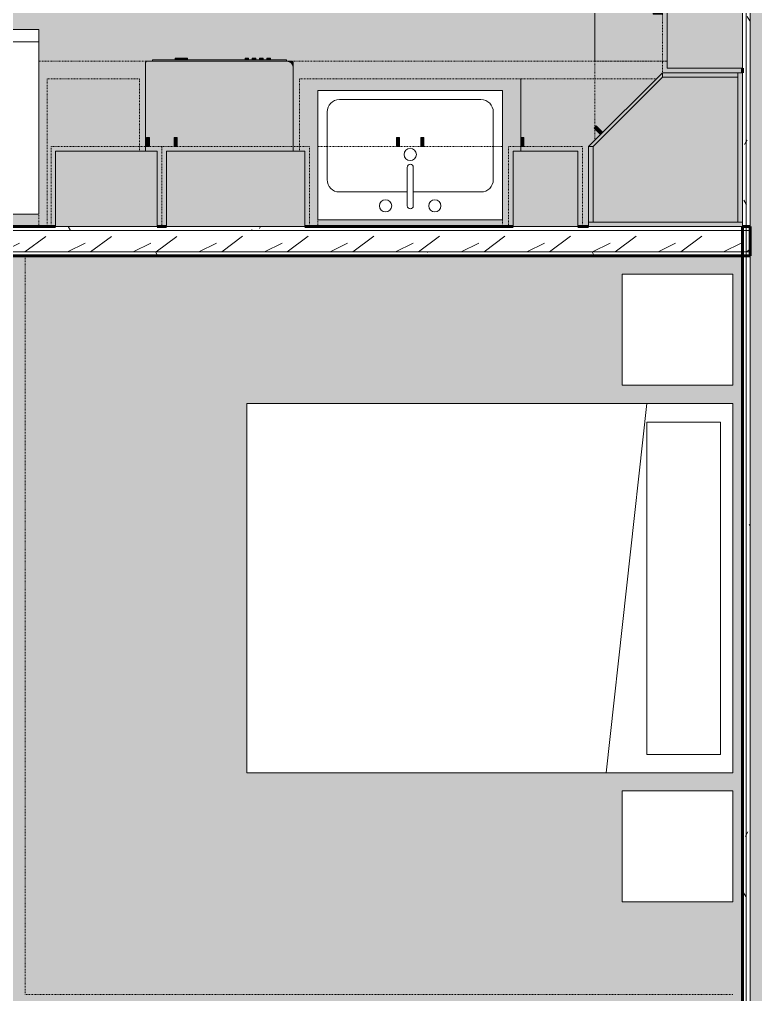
# Model space of a CAD drawing. Header units: inches. Extents: x -4105 to -1989, y 9836 to 11159.
# Drawn here: x -2633.6 to -2514, y 10525.7 to 10684.1 of the extents above; entities that cross this region are included whole.
import ezdxf

# ---------------------------------------------------------------- set-up
doc = ezdxf.new("R2010")
doc.units = ezdxf.units.IN
doc.header["$MEASUREMENT"] = 0
doc.linetypes.add('Dash', pattern=[0.25, 0.125, -0.125])
for name, color, linetype, lineweight in [('0-1', 7, 'Continuous', 5), ('0-2', 7, 'Continuous', 9), ('A-AREA-PATT-3', 7, 'Continuous', 9), ('A-WALL', 113, 'Continuous', 18), ('A-WALL-1', 113, 'Continuous', 60), ('A-WALL-PATT-1', 111, 'Continuous', 9), ('I-FURN', 30, 'Continuous', 9), ('I-FURN-HDLN', 30, 'Dash', 9), ('I-WALL-2', 2, 'Continuous', 60), ('P-SANR-FIXT', 6, 'Continuous', 9), ('Q-CASE', 31, 'Continuous', 9), ('Q-CASE-2', 31, 'Dash', 9), ('Q-CASE-HDLN', 31, 'Dash', 9), ('Q-SPCQ', 91, 'Continuous', 9)]:
    doc.layers.add(name, color=color, linetype=linetype, lineweight=lineweight)
pattern_1 = [(0, (0, -1194), (20.48, 5.12), [0.845, -14.515, 0.845, -14.515, -81.92]), (0, (0, -1194), (20.48, 5.12), [-30.72, 0.845, -29.875, 0.845, -14.515, -35.84]), (0, (0, -1194), (20.48, 5.12), [-76.8, 0.845, -9.395, 0.845, -24.755]), (120, (7.68, -1191.44), (-14.67405, 15.1762003), [0.845, -14.515, 0.845, -14.515, -81.92]), (120, (7.68, -1191.44), (-14.67405, 15.1762003), [-30.72, 0.845, -29.875, 0.845, -14.515, -35.84]), (120, (7.68, -1191.44), (-14.67405, 15.1762003), [-76.8, 0.845, -9.395, 0.845, -24.755]), (240, (10.24, -1181.2), (-5.80595, -20.2962003), [0.845, -14.515, 0.845, -14.515, -81.92]), (240, (10.24, -1181.2), (-5.80595, -20.2962003), [-30.72, 0.845, -29.875, 0.845, -14.515, -35.84]), (240, (10.24, -1181.2), (-5.80595, -20.2962003), [-76.8, 0.845, -9.395, 0.845, -24.755])]

# ---------------------------------------------------------------- blocks, each defined once
blk = doc.blocks.new('Refrigerator_-_Side-by-Side_6047 - 36_ X 30_-V1-ENLARGED FLOOR PLAN - 1ST FLOOR PLAN - WEST')
at = {"layer": 'Q-SPCQ'}
for p, q in [((17.87, 14.42), (-17.88, 14.42)), ((-17.88, 14.42), (-17.88, -15.58)), ((17.87, -15.58), (17.87, 14.42)), ((-17.88, -13.58), (-3.13, -13.58)), ((-17.88, -13.58), (-17.88, -15.58)), ((-3.13, -15.58), (-3.13, -13.58)), ((-2.63, -13.58), (17.87, -13.58)), ((-2.63, -13.58), (-2.63, -15.58)), ((17.87, -15.58), (17.87, -13.58)), ((-17.88, -15.58), (17.87, -15.58)), ((-3.13, -15.58), (-17.88, -15.58)), ((17.87, -15.58), (-2.63, -15.58))]:
    blk.add_line(p, q, dxfattribs=at)
blk = doc.blocks.new('Bed-Standard - Queen 60_ x 79_-1433484-ENLARGED FLOOR PLAN - 1ST FLOOR PLAN - WEST')
at = {"layer": 'I-FURN'}
for p, q in [((-19.31, 41.3), (40.69, 41.3)), ((-19.31, -37.7), (-19.31, 41.3)), ((40.69, 41.3), (40.69, -37.7)), ((40.69, -23.7), (-19.31, -17.13)), ((-16.31, -23.7), (37.69, -23.7)), ((-16.31, -35.7), (-16.31, -23.7)), ((37.69, -35.7), (37.69, -23.7)), ((-16.31, -35.7), (37.69, -35.7)), ((40.69, -37.7), (-19.31, -37.7))]:
    blk.add_line(p, q, dxfattribs=at)
at = {"layer": 'I-FURN-HDLN'}
for p, q in [((-55.31, 77.3), (64.69, 77.3)), ((-55.31, -37.7), (-55.31, 77.3))]:
    blk.add_line(p, q, dxfattribs=at)
blk = doc.blocks.new('Table-Night Stand - 18_ x 18_ x 24_-1372838-ENLARGED FLOOR PLAN - 1ST FLOOR PLAN - WEST')
at = {"layer": 'I-FURN'}
for p, q in [((0.15, 0), (18.15, 0)), ((0.15, -18), (0.15, 0)), ((18.15, 0), (18.15, -18)), ((18.15, -18), (0.15, -18))]:
    blk.add_line(p, q, dxfattribs=at)
blk = doc.blocks.new('OD_CW_Countertop - OD_CW_Countertop-2217102-ENLARGED FLOOR PLAN - 1ST FLOOR PLAN - WEST')
at = {"layer": 'Q-CASE-HDLN'}
for p, q in [((0.74, 2.88), (102.83, 2.88)), ((0.74, -24), (0.74, -22))]:
    blk.add_line(p, q, dxfattribs=at)
blk = doc.blocks.new('Sink Kitchen-Single - 30_ x 21_-1372827-ENLARGED FLOOR PLAN - 1ST FLOOR PLAN - WEST')
at = {"layer": 'P-SANR-FIXT'}
for p, q in [((-14.38, 10.41), (15.62, 10.41)), ((-14.38, -10.59), (-14.38, 10.41)), ((15.62, 10.41), (15.62, -10.59)), ((-10.88, 8.91), (12.12, 8.91)), ((-12.88, -4.09), (-12.88, 6.91)), ((14.12, 6.91), (14.12, -4.09)), ((0.12, -8.34), (0.12, -2.09)), ((1.12, -8.34), (1.12, -2.09)), ((0.12, -6.09), (-10.88, -6.09)), ((12.12, -6.09), (1.12, -6.09)), ((15.62, -10.59), (-14.38, -10.59))]:
    blk.add_line(p, q, dxfattribs=at)
for centre, radius, start, end in [((-10.88, 6.91), 2, 90, 180), ((12.12, 6.91), 2, 360, 90), ((0.62, 0), 1, 360, 180), ((0.62, 0), 1, 180, 0), ((0.62, -2.09), 0.5, 360, 180), ((-10.88, -4.09), 2, 180, 270), ((12.12, -4.09), 2, 270, 0), ((-3.38, -8.34), 1, 360, 180), ((4.62, -8.34), 1, 0, 180), ((-3.38, -8.34), 1, 180, 0), ((0.62, -8.34), 0.5, 180, 0), ((4.62, -8.34), 1, 180, 0)]:
    blk.add_arc(centre, radius, start, end, dxfattribs=at)
blk = doc.blocks.new('Dishwasher_15404 - 34_ counter-V75-ENLARGED FLOOR PLAN - 1ST FLOOR PLAN - WEST')
at = {"layer": 'Q-SPCQ'}
h = blk.add_hatch(color=256, dxfattribs=at)
h.paths.add_polyline_path([(0, -1.88), (0, -3.38), (12.25, -3.38), (12.25, -24), (25.8, -24), (26.08, -23.96), (26.34, -23.86), (26.56, -23.69), (26.73, -23.46), (26.84, -23.21), (26.87, -22.91), (26.87, -0.15), (26.82, -0.06), (26.68, 0), (12.25, 0), (12.25, -1.88), (2.02, -1.88)], flags=0)
h.paths.add_polyline_path([(13, -0.14), (14.5, -0.14), (14.5, -0.63), (13, -0.63)], flags=0)
h.paths.add_polyline_path([(13, -5.11), (13, -4.63), (14.5, -4.63), (14.5, -5.11), (14, -5.11)], flags=0)
for points in [[(26.87, -9.63), (26.87, -22.91), (27.12, -22.91), (27.12, -1.09), (26.87, -1.09), (26.87, -2)], [(27.12, -5.81), (27.37, -5.81), (27.37, -4.82), (27.12, -4.82), (27.12, -5.55)], [(27.12, -6.06), (27.12, -6.79), (27.37, -6.79), (27.37, -5.81), (27.12, -5.81)], [(27.12, -16.74), (27.37, -16.74), (27.37, -16.15), (27.12, -16.15)], [(27.12, -17.92), (27.37, -17.92), (27.37, -17.33), (27.12, -17.33)], [(27.12, -19.1), (27.37, -19.1), (27.37, -18.51), (27.12, -18.51)], [(27.12, -20.28), (27.37, -20.28), (27.37, -19.69), (27.12, -19.69)], [(25.8, -24), (26.68, -24), (26.82, -23.94), (26.87, -23.8), (26.87, -22.93), (26.84, -23.21), (26.68, -23.53), (26.56, -23.69), (26.3, -23.87), (26.08, -23.96)]]:
    blk.add_hatch(color=256, dxfattribs=at).paths.add_polyline_path(points, flags=0)
for p, q in [((26.68, 0), (12.25, 0)), ((26.87, -22.93), (26.87, -0.2)), ((27.12, -1.09), (26.87, -1.09)), ((27.12, -1.09), (27.12, -22.91)), ((27.37, -4.82), (27.12, -4.82)), ((27.37, -4.82), (27.37, -5.81)), ((27.37, -5.81), (27.37, -6.79)), ((27.12, -6.79), (27.37, -6.79)), ((27.37, -16.15), (27.12, -16.15)), ((27.12, -16.74), (27.37, -16.74)), ((27.37, -17.33), (27.12, -17.33)), ((27.37, -16.15), (27.37, -16.74)), ((27.37, -17.33), (27.37, -17.92)), ((27.12, -17.92), (27.37, -17.92)), ((27.37, -18.51), (27.12, -18.51)), ((27.37, -18.51), (27.37, -19.1)), ((27.12, -19.1), (27.37, -19.1)), ((27.37, -19.69), (27.12, -19.69)), ((27.12, -20.28), (27.37, -20.28)), ((27.37, -19.69), (27.37, -20.28)), ((27.12, -22.91), (26.87, -22.91)), ((26.87, -23.8), (26.87, -22.93)), ((12.25, -24), (25.8, -24)), ((25.8, -24), (26.68, -24))]:
    blk.add_line(p, q, dxfattribs=at)
for centre, radius, start, end in [((26.68, -0.2), 0.197, 360, 90), ((26.68, -0.2), 0.197, 15, 75), ((25.8, -22.93), 1.07, 270, 0), ((26.68, -23.8), 0.197, 270, 0)]:
    blk.add_arc(centre, radius, start, end, dxfattribs=at)
blk = doc.blocks.new('OD_CW_Countertop - OD_CW_Countertop-2218266-ENLARGED FLOOR PLAN - 1ST FLOOR PLAN - WEST')
at = {"layer": 'Q-CASE-HDLN'}
for p, q in [((0.74, -11.75), (0.74, 0)), ((0.74, 0), (10.86, 0)), ((34.86, 0), (99.63, 0))]:
    blk.add_line(p, q, dxfattribs=at)
blk = doc.blocks.new('300 Series Wall Hung Cabinet_302 - 30_-2218432-ENLARGED FLOOR PLAN - 1ST FLOOR PLAN - WEST')
at = {"layer": 'Q-CASE'}
for points in [[(-1.76, 15.38), (-1.76, 16.87), (-2.25, 16.87), (-2.25, 15.38)], [(2.24, 15.38), (2.24, 16.87), (1.75, 16.87), (1.75, 15.38)]]:
    blk.add_hatch(color=256, dxfattribs=at).paths.add_polyline_path(points, flags=0)
for p, q in [((-1.76, 16.87), (-2.25, 16.87)), ((-2.25, 16.87), (-2.25, 15.38)), ((-1.76, 15.38), (-1.76, 16.87)), ((2.24, 16.87), (1.75, 16.87)), ((1.75, 16.87), (1.75, 15.38)), ((2.24, 15.38), (2.24, 16.87)), ((-1.76, 15.38), (-2.25, 15.38)), ((2.24, 15.38), (1.75, 15.38))]:
    blk.add_line(p, q, dxfattribs=at)
at = {"layer": 'Q-CASE-2'}
for p, q in [((-15, 2.37), (-15, 15.38)), ((-15, 15.38), (15, 15.38)), ((15, 15.38), (15, 2.37)), ((15, 2.37), (-15, 2.37))]:
    blk.add_line(p, q, dxfattribs=at)
blk = doc.blocks.new('Base Cabinet-Single Door - 12_-2208689-ENLARGED FLOOR PLAN - 1ST FLOOR PLAN - WEST')
at = {"layer": 'Q-CASE-2'}
for p, q in [((6.74, -12.25), (6.74, -13)), ((-5.26, -15.91), (-5.26, -14)), ((6.74, -14.5), (6.74, -24)), ((-5.26, -24), (-5.26, -16.12)), ((6.74, -24), (-5.26, -24))]:
    blk.add_line(p, q, dxfattribs=at)
blk = doc.blocks.new('Base Cabinet-Single Door - 12_-V76-ENLARGED FLOOR PLAN - 1ST FLOOR PLAN - WEST')
at = {"layer": 'Q-CASE-2'}
for p, q in [((-5.26, -24), (-5.26, -12.25)), ((6.74, -14), (6.74, -24)), ((6.74, -24), (-5.26, -24))]:
    blk.add_line(p, q, dxfattribs=at)
blk = doc.blocks.new('Base Cabinet-Double Door _ 1 Drawer - 36_-V77-ENLARGED FLOOR PLAN - 1ST FLOOR PLAN - WEST')
at = {"layer": 'Q-CASE-2'}
for p, q in [((-17.26, -13), (-17.26, -12.25)), ((18.74, -12.25), (18.74, -24)), ((-17.26, -24), (-17.26, -14.5)), ((18.74, -24), (-17.26, -24))]:
    blk.add_line(p, q, dxfattribs=at)
blk = doc.blocks.new('300 Series Wall Hung Cabinet_301 - 24_-2172111-ENLARGED FLOOR PLAN - 1ST FLOOR PLAN - WEST')
at = {"layer": 'Q-CASE'}
for points in [[(-9.51, 15.38), (-9.51, 16.87), (-10, 16.87), (-10, 15.38)], [(11.25, 2.37), (11.25, 14.63), (-11.25, 14.63), (-11.25, 2.37)]]:
    blk.add_hatch(color=256, dxfattribs=at).paths.add_polyline_path(points, flags=0)
for p, q in [((-9.51, 16.87), (-10, 16.87)), ((-10, 16.87), (-10, 15.38)), ((-9.51, 15.38), (-9.51, 16.87)), ((11.25, 14.63), (-11.25, 14.63)), ((-11.25, 14.63), (-11.25, 2.37)), ((-9.51, 15.38), (-10, 15.38)), ((11.25, 2.37), (11.25, 14.63)), ((-11.25, 2.37), (11.25, 2.37))]:
    blk.add_line(p, q, dxfattribs=at)
at = {"layer": 'Q-CASE-2'}
for p, q in [((-12, 2.37), (-12, 15.38)), ((-12, 15.38), (12, 15.38)), ((12, 15.38), (12, 2.37)), ((12, 2.37), (-12, 2.37))]:
    blk.add_line(p, q, dxfattribs=at)
blk = doc.blocks.new('300 Series Wall Hung Cabinet_301 - 18_-2171968-ENLARGED FLOOR PLAN - 1ST FLOOR PLAN - WEST')
at = {"layer": 'Q-CASE'}
for points in [[(-8.25, -2.38), (-8.25, -14.63), (8.25, -14.63), (8.25, -2.38), (6.94, -2.38)], [(-7, -15.38), (-7, -16.87), (-6.51, -16.87), (-6.51, -15.38)]]:
    blk.add_hatch(color=256, dxfattribs=at).paths.add_polyline_path(points, flags=0)
for p, q in [((8.25, -2.38), (-8.25, -2.38)), ((-8.25, -2.38), (-8.25, -14.63)), ((8.25, -14.63), (8.25, -2.38)), ((-8.25, -14.63), (8.25, -14.63)), ((-7, -15.38), (-6.51, -15.38)), ((-7, -15.38), (-7, -16.87)), ((-6.51, -16.87), (-6.51, -15.38)), ((-7, -16.87), (-6.51, -16.87))]:
    blk.add_line(p, q, dxfattribs=at)
at = {"layer": 'Q-CASE-2'}
for p, q in [((9, -2.38), (-9, -2.38)), ((-9, -2.38), (-9, -15.38)), ((9, -15.38), (9, -2.38)), ((-9, -15.38), (9, -15.38))]:
    blk.add_line(p, q, dxfattribs=at)
blk = doc.blocks.new('300 Series Wall Hung Cabinet_301 - 12_-2218475-ENLARGED FLOOR PLAN - 1ST FLOOR PLAN - WEST')
at = {"layer": 'Q-CASE'}
for points in [[(-3.51, 15.38), (-3.51, 16.87), (-4, 16.87), (-4, 15.38)], [(5.25, 2.37), (5.25, 14.63), (-5.25, 14.63), (-5.25, 2.37)]]:
    blk.add_hatch(color=256, dxfattribs=at).paths.add_polyline_path(points, flags=0)
for p, q in [((-3.51, 16.87), (-4, 16.87)), ((-4, 16.87), (-4, 15.38)), ((-3.51, 15.38), (-3.51, 16.87)), ((5.25, 14.63), (-5.25, 14.63)), ((-5.25, 14.63), (-5.25, 2.37)), ((-3.51, 15.38), (-4, 15.38)), ((5.25, 2.37), (5.25, 14.63)), ((-5.25, 2.37), (5.25, 2.37))]:
    blk.add_line(p, q, dxfattribs=at)
at = {"layer": 'Q-CASE-2'}
for p, q in [((-6, 2.37), (-6, 15.38)), ((-6, 15.38), (6, 15.38)), ((6, 15.38), (6, 2.37)), ((6, 2.37), (-6, 2.37))]:
    blk.add_line(p, q, dxfattribs=at)
blk = doc.blocks.new('308 - 308-2215426-ENLARGED FLOOR PLAN - 1ST FLOOR PLAN - WEST')
at = {"layer": 'Q-CASE'}
for points in [[(-11.25, 15.38), (0, 26.63), (0, 27.38), (-12, 15.38)], [(0, 26.63), (12.25, 26.63), (12.25, 27.38), (0, 27.38)], [(12.25, 3.12), (13, 3.12), (13, 27.38), (12.25, 27.38), (12.25, 15.38)], [(-11.25, 3.12), (12.25, 3.12), (12.25, 26.63), (0, 26.63), (-11.25, 15.38)], [(-10.05, 17.33), (-9.7, 17.67), (-10.76, 18.73), (-11.11, 18.39)], [(-12, 3.12), (-11.25, 3.12), (-11.25, 15.38), (-12, 15.38), (-12, 14.63)], [(12.25, 2.37), (13, 2.37), (13, 3.12), (-12, 3.12), (-12, 2.37), (0, 2.37)]]:
    blk.add_hatch(color=256, dxfattribs=at).paths.add_polyline_path(points, flags=0)
for p, q in [((0, 27.38), (-12, 15.38)), ((0, 26.63), (0, 27.38)), ((0, 27.38), (0, 26.63)), ((12.25, 27.38), (0, 27.38)), ((12.25, 26.63), (12.25, 27.38)), ((13, 27.38), (12.25, 27.38)), ((12.25, 27.38), (12.25, 3.12)), ((13, 3.12), (13, 27.38)), ((0, 26.63), (-11.25, 15.38)), ((-11.25, 15.38), (0, 26.63)), ((12.25, 26.63), (0, 26.63)), ((0, 26.63), (12.25, 26.63)), ((12.25, 3.12), (12.25, 26.63)), ((-10.76, 18.73), (-11.11, 18.39)), ((-11.11, 18.39), (-10.05, 17.33)), ((-9.7, 17.67), (-10.76, 18.73)), ((-12, 15.38), (-11.25, 15.38)), ((-12, 15.38), (-12, 3.12)), ((-11.25, 15.38), (-12, 15.38)), ((-11.25, 15.38), (-11.25, 3.12)), ((-11.25, 3.12), (-11.25, 15.38)), ((-12, 3.12), (-11.25, 3.12)), ((13, 3.12), (-12, 3.12)), ((-12, 3.12), (-12, 2.37)), ((-12, 2.37), (13, 2.37)), ((-11.25, 3.12), (12.25, 3.12)), ((12.25, 3.12), (13, 3.12)), ((13, 2.37), (13, 3.12))]:
    blk.add_line(p, q, dxfattribs=at)
blk = doc.blocks.new('300 Series Wall Hung Cabinet_301 - 12_-2216986-ENLARGED FLOOR PLAN - 1ST FLOOR PLAN - WEST')
at = {"layer": 'Q-CASE'}
for points in [[(5.25, -12.44), (5.25, -0.19), (-5.25, -0.19), (-5.25, -12.44)], [(-3.51, -13.19), (-4, -13.19), (-4, -14.69), (-3.51, -14.69)]]:
    blk.add_hatch(color=256, dxfattribs=at).paths.add_polyline_path(points, flags=0)
for p, q in [((5.25, -0.19), (-5.25, -0.19)), ((-5.25, -0.19), (-5.25, -12.44)), ((5.25, -12.44), (5.25, -0.19)), ((-5.25, -12.44), (5.25, -12.44)), ((-4, -13.19), (-3.51, -13.19)), ((-4, -13.19), (-4, -14.69)), ((-3.51, -14.69), (-3.51, -13.19)), ((-4, -14.69), (-3.51, -14.69))]:
    blk.add_line(p, q, dxfattribs=at)
at = {"layer": 'Q-CASE-2'}
for p, q in [((6, -0.19), (-6, -0.19)), ((-6, -0.19), (-6, -13.19)), ((6, -13.19), (6, -0.19)), ((-6, -13.19), (6, -13.19))]:
    blk.add_line(p, q, dxfattribs=at)
blk = doc.blocks.new('Base Cabinet-Single Door _ Drawer - 15_-2213367-ENLARGED FLOOR PLAN - 1ST FLOOR PLAN - WEST')
at = {"layer": 'Q-CASE-2'}
for p, q in [((-6.76, 24), (-6.76, 0)), ((8.24, 24), (-6.76, 24)), ((8.24, 12.25), (8.24, 24))]:
    blk.add_line(p, q, dxfattribs=at)
blk = doc.blocks.new('CTR - 1st Phase - Unit Layouts_rvt-1-ENLARGED FLOOR PLAN - 1ST FLOOR PLAN - WEST')
at = {"layer": 'A-WALL-PATT-1'}
h = blk.add_hatch(dxfattribs=at)
h.set_pattern_fill('FP_2', color=256, style=0, pattern_type=2)
h.set_pattern_definition([(216.87, (4.265, -1183.338), (31.9871619, 21.32545714), [5.331, -47.981]), (206.565, (10.662, -1186.536), (-10.662476, -10.6620098), [11.921, -11.921]), (198.435, (10.662, -1191.868), (-21.32449365, -10.6625869), [6.744, -26.974])])
h.paths.add_polyline_path([(-2603.49, 10646.29), (-2514.87, 10646.29), (-2514.87, 10649.79), (-2666.84, 10649.79), (-2666.84, 10646.29), (-2638.09, 10646.29)], flags=0)
h = blk.add_hatch(dxfattribs=at)
h.set_pattern_fill('FP_1', color=256, style=0, pattern_type=2)
h.set_pattern_definition(pattern_1)
h.paths.add_polyline_path([(-2666.21, 10649.79), (-2516.12, 10649.79), (-2516.12, 10650.41), (-2666.21, 10650.41)], flags=0)
h = blk.add_hatch(dxfattribs=at)
h.set_pattern_fill('FP_1', color=256, style=0, pattern_type=2)
h.set_pattern_definition(pattern_1)
h.paths.add_polyline_path([(-2603.49, 10645.66), (-2516.12, 10645.66), (-2516.12, 10646.29), (-2638.09, 10646.29), (-2638.09, 10645.66), (-2633.07, 10645.66)], flags=0)
h.paths.add_polyline_path([(-2664.56, 10645.66), (-2641.59, 10645.66), (-2641.59, 10646.29), (-2666.21, 10646.29), (-2666.21, 10645.66)], flags=0)
at = {"layer": 'A-WALL'}
for p, q in [((-2666.21, 10649.79), (-2514.87, 10649.79)), ((-2638.09, 10646.29), (-2514.87, 10646.29))]:
    blk.add_line(p, q, dxfattribs=at)
at = {"layer": 'A-WALL-1'}
for p, q in [((-2627.75, 10650.41), (-2666.21, 10650.41)), ((-2609.75, 10650.41), (-2611.25, 10650.41)), ((-2553.37, 10650.41), (-2587.25, 10650.41)), ((-2541.12, 10650.41), (-2542.87, 10650.41)), ((-2514.87, 10650.41), (-2516.12, 10650.41)), ((-2514.87, 10645.66), (-2514.87, 10650.41)), ((-2637.46, 10645.66), (-2514.87, 10645.66))]:
    blk.add_line(p, q, dxfattribs=at)
at = {"layer": '0-2'}
for name, p, rotation in [('OD_CW_Countertop - OD_CW_Countertop-2218266-ENLARGED FLOOR PLAN - 1ST FLOOR PLAN - WEST', (-2540.12, 10676.55), 89.99999999999376), ('300 Series Wall Hung Cabinet_301 - 12_-2216986-ENLARGED FLOOR PLAN - 1ST FLOOR PLAN - WEST', (-2515.94, 10681.41), 269.9999999999995), ('Base Cabinet-Single Door - 12_-V76-ENLARGED FLOOR PLAN - 1ST FLOOR PLAN - WEST', (-2516.12, 10681.15), 269.9999999999887), ('Refrigerator_-_Side-by-Side_6047 - 36_ X 30_-V1-ENLARGED FLOOR PLAN - 1ST FLOOR PLAN - WEST', (-2648.34, 10666.84), 180), ('Dishwasher_15404 - 34_ counter-V75-ENLARGED FLOOR PLAN - 1ST FLOOR PLAN - WEST', (-2613.12, 10650.41), 89.999999999993), ('Base Cabinet-Double Door _ 1 Drawer - 36_-V77-ENLARGED FLOOR PLAN - 1ST FLOOR PLAN - WEST', (-2569.39, 10650.41), 180), ('Base Cabinet-Single Door - 12_-2208689-ENLARGED FLOOR PLAN - 1ST FLOOR PLAN - WEST', (-2545.39, 10650.41), 180), ('300 Series Wall Hung Cabinet_301 - 18_-2171968-ENLARGED FLOOR PLAN - 1ST FLOOR PLAN - WEST', (-2619.5, 10648.04), 180), ('Bed-Standard - Queen 60_ x 79_-1433484-ENLARGED FLOOR PLAN - 1ST FLOOR PLAN - WEST', (-2555.38, 10580.98), 90.00000000000497), ('Table-Night Stand - 18_ x 18_ x 24_-1372838-ENLARGED FLOOR PLAN - 1ST FLOOR PLAN - WEST', (-2535.67, 10624.52), 90.00000000000944), ('Table-Night Stand - 18_ x 18_ x 24_-1372838-ENLARGED FLOOR PLAN - 1ST FLOOR PLAN - WEST', (-2535.67, 10540.59), 90.00000000000497)]:
    blk.add_blockref(name, p, dxfattribs=dict(at, rotation=rotation))
for name, p in [('OD_CW_Countertop - OD_CW_Countertop-2217102-ENLARGED FLOOR PLAN - 1ST FLOOR PLAN - WEST', (-2631.2, 10674.41)), ('Base Cabinet-Single Door _ Drawer - 15_-2213367-ENLARGED FLOOR PLAN - 1ST FLOOR PLAN - WEST', (-2622.36, 10650.41)), ('308 - 308-2215426-ENLARGED FLOOR PLAN - 1ST FLOOR PLAN - WEST', (-2529.12, 10648.04)), ('Sink Kitchen-Single - 30_ x 21_-1372827-ENLARGED FLOOR PLAN - 1ST FLOOR PLAN - WEST', (-2570.74, 10662.13)), ('300 Series Wall Hung Cabinet_301 - 24_-2172111-ENLARGED FLOOR PLAN - 1ST FLOOR PLAN - WEST', (-2598.5, 10648.04)), ('300 Series Wall Hung Cabinet_302 - 30_-2218432-ENLARGED FLOOR PLAN - 1ST FLOOR PLAN - WEST', (-2570.12, 10648.04)), ('300 Series Wall Hung Cabinet_301 - 12_-2218475-ENLARGED FLOOR PLAN - 1ST FLOOR PLAN - WEST', (-2548.12, 10648.04))]:
    blk.add_blockref(name, p, dxfattribs=at)

msp = doc.modelspace()

# ---------------------------------------------------------------- block references
at = {"layer": '0-1'}
msp.add_blockref('CTR - 1st Phase - Unit Layouts_rvt-1-ENLARGED FLOOR PLAN - 1ST FLOOR PLAN - WEST', (0, 0), dxfattribs=at)

# ---------------------------------------------------------------- next in the draw order: hatches: boundary and pattern name
at = {"layer": 'A-AREA-PATT-3'}
h = msp.add_hatch(color=256, dxfattribs=at)
h.paths.add_polyline_path([(-2547.37, 10455.44), (-2516.12, 10455.44), (-2516.12, 10477.18), (-2547.37, 10477.18), (-2547.37, 10476.8), (-2552.12, 10476.8), (-2552.12, 10481.93), (-2516.12, 10481.93), (-2516.12, 10517.91), (-2600.7, 10517.91), (-2600.7, 10518.79), (-2564.7, 10518.79), (-2564.7, 10521.79), (-2600.7, 10521.79), (-2600.7, 10522.66), (-2516.12, 10522.66), (-2516.12, 10645.66), (-2637.46, 10645.66), (-2637.46, 10640.35), (-2636.71, 10640.35), (-2636.71, 10637.85), (-2637.46, 10637.85), (-2637.46, 10637.6), (-2638.84, 10637.6), (-2638.84, 10608.6), (-2637.46, 10608.6), (-2637.46, 10577.35), (-2636.71, 10577.35), (-2636.71, 10574.85), (-2637.46, 10574.85), (-2637.46, 10565.01), (-2644.52, 10565.01), (-2644.52, 10561.66), (-2649.27, 10561.66), (-2649.29, 10562.16), (-2651.22, 10562.16), (-2651.22, 10523.77), (-2650.97, 10523.77), (-2650.97, 10487.77), (-2651.22, 10487.77), (-2651.22, 10486.16), (-2649.27, 10486.16), (-2649.27, 10525.66), (-2644.52, 10525.66), (-2644.52, 10522.66), (-2634.7, 10522.66), (-2634.7, 10517.91), (-2644.52, 10517.91), (-2644.52, 10478.66), (-2586.12, 10478.66), (-2586.12, 10455.44), (-2578.1, 10455.44), (-2578.1, 10462.39), (-2577.97, 10463.36), (-2577.6, 10464.25), (-2577.01, 10465.03), (-2576.17, 10465.64), (-2575.34, 10465.99), (-2574.3, 10466.12), (-2572.99, 10466.12), (-2573.33, 10469.14), (-2574.52, 10470.14), (-2575.09, 10471.14), (-2575.36, 10472.14), (-2575.54, 10473.14), (-2575.62, 10474.14), (-2575.45, 10476.13), (-2574.91, 10478.14), (-2574.18, 10480.14), (-2573.25, 10482.14), (-2571.86, 10484.14), (-2570.86, 10485.14), (-2570, 10485.64), (-2568.62, 10486.14), (-2567.62, 10486.14), (-2566.25, 10485.64), (-2565.38, 10485.14), (-2564.38, 10484.14), (-2563, 10482.14), (-2562.06, 10480.14), (-2561.34, 10478.14), (-2560.8, 10476.13), (-2560.62, 10474.14), (-2560.71, 10473.14), (-2560.89, 10472.14), (-2561.16, 10471.14), (-2561.72, 10470.14), (-2562.91, 10469.14), (-2563.26, 10466.12), (-2561.87, 10466.12), (-2560.91, 10465.99), (-2560.01, 10465.62), (-2559.24, 10465.03), (-2558.65, 10464.25), (-2558.27, 10463.36), (-2558.15, 10462.39), (-2558.15, 10455.44), (-2552.12, 10455.44), (-2552.12, 10456.8), (-2547.37, 10456.8)], flags=0)
h.paths.add_polyline_path([(-2708.1, 10473.39), (-2673.35, 10473.39), (-2673.35, 10473.45), (-2672.72, 10473.45), (-2672.72, 10475.39), (-2670.72, 10475.39), (-2670.72, 10476.39), (-2649.27, 10476.39), (-2649.29, 10484.66), (-2651.22, 10484.66), (-2651.24, 10483.66), (-2652.47, 10483.66), (-2652.47, 10484.66), (-2652.74, 10484.66), (-2652.72, 10486.16), (-2652.47, 10486.16), (-2652.47, 10487.77), (-2652.72, 10487.77), (-2652.72, 10490.11), (-2652.9, 10490.11), (-2652.9, 10491.61), (-2652.72, 10491.61), (-2652.72, 10519.93), (-2652.9, 10519.93), (-2652.9, 10519.98), (-2652.97, 10520.01), (-2652.97, 10520.36), (-2653.22, 10520.36), (-2653.22, 10520.03), (-2653.47, 10520.03), (-2653.47, 10523.04), (-2653.22, 10523.03), (-2653.22, 10520.84), (-2652.97, 10520.84), (-2652.97, 10521.21), (-2652.9, 10521.21), (-2652.9, 10521.43), (-2652.72, 10521.43), (-2652.72, 10523.77), (-2652.47, 10523.77), (-2652.47, 10562.16), (-2652.74, 10562.16), (-2652.74, 10563.66), (-2652.47, 10563.66), (-2652.45, 10564.66), (-2651.22, 10564.66), (-2651.22, 10563.66), (-2649.27, 10563.66), (-2649.29, 10565.01), (-2670.96, 10565.01), (-2670.96, 10674.41), (-2666.21, 10674.41), (-2666.21, 10682.41), (-2630.46, 10682.41), (-2630.46, 10652.41), (-2666.21, 10652.41), (-2666.21, 10650.41), (-2627.75, 10650.41), (-2627.75, 10662.66), (-2613.12, 10662.66), (-2613.12, 10677.14), (-2613.07, 10677.23), (-2612.93, 10677.29), (-2612.03, 10677.29), (-2612.03, 10677.54), (-2608.3, 10677.54), (-2608.3, 10677.79), (-2606.33, 10677.79), (-2606.33, 10677.54), (-2596.97, 10677.54), (-2596.97, 10677.79), (-2596.38, 10677.79), (-2596.38, 10677.54), (-2595.79, 10677.54), (-2595.79, 10677.79), (-2595.2, 10677.79), (-2595.2, 10677.54), (-2594.61, 10677.54), (-2594.61, 10677.79), (-2594.02, 10677.79), (-2594.02, 10677.54), (-2593.43, 10677.54), (-2593.43, 10677.79), (-2592.84, 10677.79), (-2592.84, 10677.54), (-2590.22, 10677.54), (-2590.2, 10677.29), (-2589.27, 10677.27), (-2589.18, 10677.23), (-2589.12, 10677.09), (-2589.12, 10662.66), (-2587.25, 10662.66), (-2587.25, 10650.41), (-2553.37, 10650.41), (-2553.37, 10662.66), (-2542.87, 10662.66), (-2542.87, 10650.41), (-2541.12, 10650.41), (-2541.12, 10663.41), (-2539.17, 10665.37), (-2540.23, 10666.43), (-2539.88, 10666.77), (-2538.83, 10665.71), (-2529.12, 10675.41), (-2516.12, 10675.41), (-2516.12, 10676.16), (-2528.37, 10676.16), (-2528.37, 10686.66), (-2516.12, 10686.66), (-2516.12, 10687.41), (-2540.12, 10687.41), (-2540.12, 10711.41), (-2516.12, 10711.41), (-2516.12, 10712.16), (-2528.37, 10712.16), (-2528.37, 10734.66), (-2516.12, 10734.66), (-2516.12, 10736.16), (-2528.37, 10736.16), (-2528.37, 10758.66), (-2516.12, 10758.66), (-2516.12, 10760.16), (-2528.37, 10760.16), (-2528.37, 10773.66), (-2516.12, 10773.66), (-2516.12, 10776.18), (-2547.63, 10776.18), (-2547.63, 10781.55), (-2542.88, 10781.55), (-2542.88, 10780.93), (-2516.12, 10780.93), (-2516.12, 10812.86), (-2542.88, 10812.86), (-2542.88, 10811.55), (-2547.63, 10811.55), (-2547.63, 10812.86), (-2674.7, 10812.86), (-2674.7, 10780.59), (-2649.3, 10780.59), (-2649.3, 10720.59), (-2679.3, 10720.59), (-2679.3, 10780.59), (-2680.75, 10780.61), (-2680.75, 10785.34), (-2679.45, 10785.34), (-2679.45, 10812.86), (-2711.72, 10812.86), (-2711.72, 10785.34), (-2710.75, 10785.34), (-2710.75, 10780.59), (-2711.72, 10780.59), (-2711.72, 10476.39), (-2710.72, 10476.39), (-2710.72, 10475.39), (-2708.72, 10475.39), (-2708.72, 10473.45), (-2708.1, 10473.45)], flags=0)
h.paths.add_polyline_path([(-2708.72, 10475.39), (-2708.72, 10511.39), (-2706.97, 10511.39), (-2706.97, 10475.39), (-2708.1, 10475.39)], flags=0)
h.paths.add_polyline_path([(-2535.67, 10540.73), (-2535.67, 10558.73), (-2517.67, 10558.73), (-2517.67, 10540.73)], flags=0)
h.paths.add_polyline_path([(-2535.67, 10561.66), (-2596.67, 10561.66), (-2596.67, 10621.66), (-2517.67, 10621.66), (-2517.67, 10561.66)], flags=0)
h.paths.add_polyline_path([(-2648.65, 10569.76), (-2642.21, 10569.76), (-2642.21, 10574.85), (-2642.96, 10574.85), (-2642.96, 10577.35), (-2642.21, 10577.35), (-2642.21, 10577.6), (-2638.84, 10577.6), (-2638.84, 10606.6), (-2640.21, 10606.6), (-2640.21, 10637.6), (-2642.21, 10637.6), (-2642.21, 10637.85), (-2642.96, 10637.85), (-2642.96, 10640.35), (-2642.21, 10640.35), (-2642.21, 10645.66), (-2666.21, 10645.66), (-2666.21, 10569.76), (-2649.29, 10569.76)], flags=0)
h.paths.add_polyline_path([(-2535.67, 10624.66), (-2535.67, 10642.66), (-2517.67, 10642.66), (-2517.67, 10624.66)], flags=0)
h.paths.add_polyline_path([(-2577.88, 10651.54), (-2585.12, 10651.54), (-2585.12, 10672.54), (-2555.12, 10672.54), (-2555.12, 10651.54), (-2572.95, 10651.54)], flags=0)
h.paths.add_polyline_path([(-2552.12, 10663.41), (-2552.12, 10664.91), (-2551.64, 10664.91), (-2551.64, 10663.41)], flags=0)
h.paths.add_polyline_path([(-2529.12, 10684.93), (-2530.62, 10684.93), (-2530.62, 10685.41), (-2529.12, 10685.41)], flags=0)
h.paths.add_polyline_path([(-2695.3, 10702.1), (-2711.42, 10702.1), (-2711.42, 10774.1), (-2695.3, 10774.1), (-2695.3, 10773.44), (-2695.27, 10773.41), (-2695.27, 10772.95), (-2695.3, 10772.95), (-2695.3, 10757.76), (-2695.27, 10757.76), (-2695.27, 10756.76), (-2695.3, 10756.76), (-2695.3, 10756.1), (-2699.3, 10756.1), (-2699.3, 10720.1), (-2695.3, 10720.1), (-2695.3, 10719.44), (-2695.27, 10719.44), (-2695.27, 10718.44), (-2695.3, 10718.44), (-2695.3, 10703.25), (-2695.27, 10703.25), (-2695.27, 10702.76), (-2695.3, 10702.76), (-2695.3, 10702.54)], flags=0)
h.paths.add_polyline_path([(-2530.12, 10713.41), (-2530.62, 10713.41), (-2530.62, 10713.9), (-2529.12, 10713.9), (-2529.12, 10713.41)], flags=0)
h.paths.add_polyline_path([(-2606.15, 10717.96), (-2633.65, 10717.96), (-2633.65, 10723.96), (-2634.65, 10723.96), (-2634.65, 10795.96), (-2633.65, 10795.96), (-2633.65, 10801.96), (-2598.65, 10801.96), (-2598.65, 10717.96), (-2602.65, 10717.96)], flags=0)
h.paths.add_polyline_path([(-2530.62, 10737.41), (-2530.62, 10737.9), (-2529.12, 10737.9), (-2529.12, 10737.41), (-2530.12, 10737.41)], flags=0)
h.paths.add_polyline_path([(-2530.62, 10761.41), (-2530.62, 10761.9), (-2529.12, 10761.9), (-2529.12, 10761.41), (-2530.12, 10761.41)], flags=0)
h.paths.add_polyline_path([(-2524.21, 10784.55), (-2543.71, 10784.55), (-2543.71, 10809.55), (-2517.71, 10809.55), (-2517.71, 10784.55)], flags=0)
h.paths.add_polyline_path([(-2708.31, 10786.74), (-2708.5, 10786.74), (-2708.5, 10787.24), (-2709.5, 10787.24), (-2709.5, 10812.49), (-2681.5, 10812.49), (-2681.5, 10787.24), (-2691, 10787.24), (-2691, 10786.74), (-2691.5, 10786.74), (-2691.5, 10787.24), (-2707.75, 10787.24), (-2707.76, 10786.74), (-2708.22, 10786.74)], flags=0)
at = {"layer": 'A-WALL-PATT-1'}
h = msp.add_hatch(dxfattribs=at)
h.set_pattern_fill('FP_1', color=256, style=0, pattern_type=2)
h.set_pattern_definition(pattern_1)
h.paths.add_polyline_path([(-2515.5, 10455.44), (-2515.5, 10646.29), (-2516.12, 10646.29), (-2516.12, 10455.44)], flags=0)
h.paths.add_polyline_path([(-2515.5, 10649.79), (-2515.5, 10813.24), (-2516.12, 10813.24), (-2516.12, 10649.79)], flags=0)
h = msp.add_hatch(dxfattribs=at)
h.set_pattern_fill('FP_1', color=256, style=0, pattern_type=2)
h.set_pattern_definition(pattern_1)
h.paths.add_polyline_path([(-2515.5, 10454.81), (-2514.87, 10454.82), (-2514.87, 10646.29), (-2515.5, 10646.29), (-2515.5, 10455.44)], flags=0)
h.paths.add_polyline_path([(-2515.21, 10649.79), (-2514.87, 10649.79), (-2514.87, 10813.24), (-2515.5, 10813.24), (-2515.5, 10649.79)], flags=0)
h = msp.add_hatch(dxfattribs=at)
h.set_pattern_fill('FP_13', color=256, style=0, pattern_type=2)
h.set_pattern_definition([(161.57, (0.32, -1193.68), (-2.560496185, -0.000537386), [0, -18.214, 2.022, 0]), (18.43, (-0.32, -1193.68), (-2.560496185, 0.000537386), [0, -18.214, 2.022, 0]), (108.43, (0.32, -1193.68), (1.27922091, -6.400876726), [6.07, -14.166]), (71.57, (-0.32, -1193.68), (1.27922091, 6.400876726), [6.07, -14.166])])
h.paths.add_polyline_path([(-2514.87, 10454.19), (-2511.37, 10454.19), (-2511.37, 10813.24), (-2514.87, 10813.24), (-2514.87, 10454.81)], flags=0)

# ---------------------------------------------------------------- next in the draw order: linework, layer by layer
at = {"layer": 'A-WALL'}
for p, q in [((-2515.5, 10813.24), (-2515.5, 10454.81)), ((-2514.87, 10813.24), (-2514.87, 10454.19))]:
    msp.add_line(p, q, dxfattribs=at)
at = {"layer": 'I-WALL-2'}
for p, q in [((-2516.12, 10676.16), (-2516.12, 10675.41)), ((-2516.12, 10650.41), (-2516.12, 10455.44))]:
    msp.add_line(p, q, dxfattribs=at)

doc.saveas('drawing.dxf')
